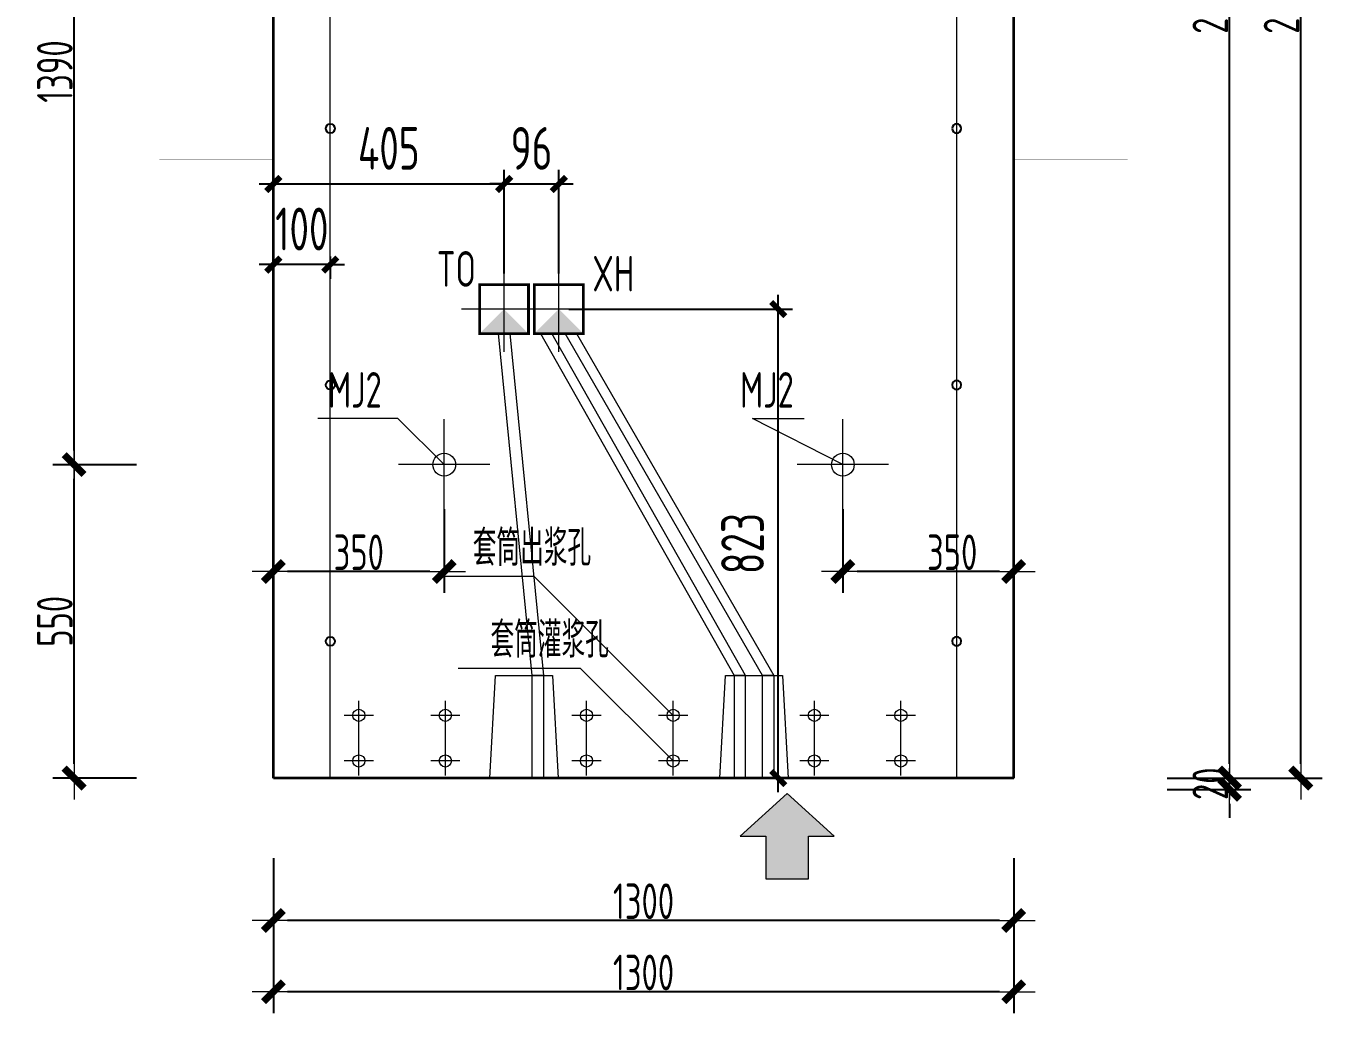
# Model space of a CAD drawing. Extents: x -85320 to 1679916, y -1321939 to 627.
# Drawn here: x 1234002 to 1243106, y -1100517 to -1093587 of the extents above; entities that cross this region are included whole.
import ezdxf
from ezdxf.enums import TextEntityAlignment as Align

# ---------------------------------------------------------------- set-up
doc = ezdxf.new("R2010")
doc.units = 0
doc.header["$LTSCALE"] = 1000
doc.linetypes.add('DOTE', pattern=[2.42, 2, -0.2, 0.02, -0.2])
for name, color, linetype in [('DIAN BOX', 7, 'Continuous'), ('S_WALL', 9, 'Continuous'), ('拉模', 7, 'Continuous')]:
    doc.layers.add(name, color=color, linetype=linetype)
for name, color, linetype, lineweight in [('WCOL', 7, 'Continuous', 0), ('参数表文字', 7, 'Continuous', 18), ('手孔', 6, 'Continuous', 0), ('直线', 7, 'Continuous', 18), ('预制墙埋件', 8, 'Continuous', 18), ('预制墙墙身水平筋', 130, 'Continuous', 18), ('预制墙墙身纵向受力筋', 1, 'Continuous', 18), ('预制墙详图标注', 3, 'Continuous', 18), ('预制墙详图轮廓', 3, 'Continuous', 35)]:
    doc.layers.add(name, color=color, linetype=linetype, lineweight=lineweight)
doc.styles.add('TSSD_Dimension', font='tssdeng.shx', dxfattribs={"width": 0.7, "bigfont": 'hztxt.shx'})
doc.styles.add('TSSD_Rein', font='Tssdeng.shx', dxfattribs={"width": 0.7, "bigfont": 'hztxt.shx'})
doc.styles.add('样式 1', font='yjkeng.shx', dxfattribs={"width": 0.7, "bigfont": 'yjkchn.shx'})
doc.dimstyles.new('标注', dxfattribs={"dimtxt": 300, "dimasz": 100, "dimexe": 100, "dimexo": 250, "dimgap": 100, "dimtad": 1, "dimdec": 0, "dimlfac": 0.25, "dimzin": 0, "dimdsep": 46, "dimtxsty": 'TSSD_Dimension', "dimblk": 'ARCHTICK', "dimcen": 0, "dimdle": 100, "dimclrt": 7, "dimadec": 0, "dimazin": 0, "dimtfac": 1, "dimtdec": 0, "dimtix": 1, "dimtmove": 2, "dimatfit": 3, "dimfxl": 1, "dimtolj": 1, "dimtzin": 0, "dimarcsym": 0})
doc.dimstyles.new('盈建科结构', dxfattribs={"dimscale": 100, "dimtxt": 2.5, "dimasz": 1, "dimexe": 1.5, "dimexo": 0.625, "dimgap": 0.1, "dimtad": 1, "dimdec": 0, "dimrnd": 1, "dimzin": 0, "dimdsep": 46, "dimtxsty": '样式 1', "dimblk": '_yjkbk', "dimblk1": 'ARCHTICK', "dimblk2": 'ARCHTICK', "dimcen": 0.09, "dimadec": 0, "dimazin": 0, "dimtfac": 1, "dimtdec": 4, "dimtix": 1, "dimtmove": 2, "dimatfit": 3, "dimfxl": 1, "dimtolj": 1, "dimtzin": 0, "dimarcsym": 0})

# ---------------------------------------------------------------- blocks, each defined once
blk = doc.blocks.new('_yjkbk')
blk.add_line((-1, 0), (1.5, 0))
blk.add_lwpolyline([(-0.7, -0.7, 0.5, 0.5, 0), (0.7, 0.7, 0.5, 0.5, 0)], format="xyseb")
blk = doc.blocks.new('*D3631')
at = {"layer": 'Defpoints', "color": 0, "transparency": 16777216}
for p in [(1235740.1, -1099367.1), (1240940.1, -1099367.1), (1235740.1, -1099867.1)]:
    blk.add_point(p, dxfattribs=at)
at = {"layer": '预制墙详图标注', "color": 0, "lineweight": -2, "transparency": 16777216}
for p, q in [((1235740.1, -1099429.6), (1235740.1, -1100017.1)), ((1240940.1, -1099429.6), (1240940.1, -1100017.1)), ((1240840.1, -1099867.1), (1235840.1, -1099867.1))]:
    blk.add_line(p, q, dxfattribs=at)
at = {"layer": '预制墙详图标注', "color": 0, "lineweight": -2, "transparency": 16777216, "xscale": 100, "yscale": 100, "zscale": 100, "rotation": 180}
blk.add_blockref('_yjkbk', (1235740.1, -1099867.1), dxfattribs=at)
at = {"layer": '预制墙详图标注', "color": 0, "lineweight": -2, "transparency": 16777216, "xscale": 100, "yscale": 100, "zscale": 100}
blk.add_blockref('_yjkbk', (1240940.1, -1099867.1), dxfattribs=at)
at = {"layer": '预制墙详图标注', "color": 0, "transparency": 16777216, "insert": (1238340.1, -1099857.1), "char_height": 250, "attachment_point": 8, "style": '样式 1'}
blk.add_mtext('\\A1;1300', dxfattribs=at)
blk = doc.blocks.new('_ArchTick')
at = {"color": 0, "linetype": 'ByBlock', "const_width": 0.4}
blk.add_lwpolyline([(-0.5, -0.5), (0.5, 0.5)], dxfattribs=at)
blk = doc.blocks.new('*D3632')
at = {"layer": 'Defpoints', "color": 0, "transparency": 16777216}
for p in [(1235740.1, -1099867.1), (1240940.1, -1099867.1), (1235740.1, -1100367.1)]:
    blk.add_point(p, dxfattribs=at)
at = {"layer": '预制墙详图标注', "color": 0, "lineweight": -2, "transparency": 16777216}
for p, q in [((1235740.1, -1099929.6), (1235740.1, -1100517.1)), ((1240940.1, -1099929.6), (1240940.1, -1100517.1)), ((1240840.1, -1100367.1), (1235840.1, -1100367.1))]:
    blk.add_line(p, q, dxfattribs=at)
at = {"layer": '预制墙详图标注', "color": 0, "lineweight": -2, "transparency": 16777216, "xscale": 100, "yscale": 100, "zscale": 100, "rotation": 180}
blk.add_blockref('_yjkbk', (1235740.1, -1100367.1), dxfattribs=at)
at = {"layer": '预制墙详图标注', "color": 0, "lineweight": -2, "transparency": 16777216, "xscale": 100, "yscale": 100, "zscale": 100}
blk.add_blockref('_yjkbk', (1240940.1, -1100367.1), dxfattribs=at)
at = {"layer": '预制墙详图标注', "color": 0, "transparency": 16777216, "insert": (1238340.1, -1100357.1), "char_height": 250, "attachment_point": 8, "style": '样式 1'}
blk.add_mtext('\\A1;1300', dxfattribs=at)
blk = doc.blocks.new('*D3633')
at = {"layer": 'Defpoints', "color": 0, "transparency": 16777216}
for p in [(1241956.4, -1098867.1), (1242456.4, -1098867.1), (1241956.4, -1098947.1)]:
    blk.add_point(p, dxfattribs=at)
at = {"layer": '预制墙详图标注', "color": 0, "lineweight": -2, "transparency": 16777216}
for p, q in [((1242456.4, -1098767.1), (1242456.4, -1098667.1)), ((1242018.9, -1098867.1), (1242606.4, -1098867.1)), ((1242456.4, -1098947.1), (1242456.4, -1098867.1)), ((1242018.9, -1098947.1), (1242606.4, -1098947.1)), ((1242456.4, -1099047.1), (1242456.4, -1099147.1))]:
    blk.add_line(p, q, dxfattribs=at)
at = {"layer": '预制墙详图标注', "color": 0, "lineweight": -2, "transparency": 16777216, "xscale": 100, "yscale": 100, "zscale": 100}
for p, rotation in [((1242456.4, -1098867.1), 270), ((1242456.4, -1098947.1), 90)]:
    blk.add_blockref('_yjkbk', p, dxfattribs=dict(at, rotation=rotation))
at = {"layer": '预制墙详图标注', "color": 0, "transparency": 16777216, "insert": (1242446.4, -1098907.1), "char_height": 250, "attachment_point": 8, "rotation": 90, "style": '样式 1'}
blk.add_mtext('\\A1;20', dxfattribs=at)
blk = doc.blocks.new('*D3634')
at = {"layer": 'Defpoints', "color": 0, "transparency": 16777216}
for p in [(1234340.1, -1096667.1), (1234840.1, -1096667.1), (1234840.1, -1098867.1)]:
    blk.add_point(p, dxfattribs=at)
at = {"layer": '预制墙详图标注', "color": 0, "lineweight": -2, "transparency": 16777216}
for p, q in [((1234777.6, -1096667.1), (1234190.1, -1096667.1)), ((1234340.1, -1098767.1), (1234340.1, -1096767.1)), ((1234777.6, -1098867.1), (1234190.1, -1098867.1))]:
    blk.add_line(p, q, dxfattribs=at)
at = {"layer": '预制墙详图标注', "color": 0, "lineweight": -2, "transparency": 16777216, "xscale": 100, "yscale": 100, "zscale": 100}
for p, rotation in [((1234340.1, -1096667.1), 90), ((1234340.1, -1098867.1), 270)]:
    blk.add_blockref('_yjkbk', p, dxfattribs=dict(at, rotation=rotation))
at = {"layer": '预制墙详图标注', "color": 0, "transparency": 16777216, "insert": (1234330.1, -1097767.1), "char_height": 250, "attachment_point": 8, "rotation": 90, "style": '样式 1'}
blk.add_mtext('\\A1;550', dxfattribs=at)
blk = doc.blocks.new('*D3592')
at = {"layer": 'Defpoints', "color": 0, "transparency": 16777216}
for p in [(1237566.3, -1095575.1), (1239286.2, -1095575.1), (1237566.3, -1098867.1)]:
    blk.add_point(p, dxfattribs=at)
at = {"layer": 'WCOL', "color": 0, "lineweight": -2, "transparency": 16777216}
for p, q in [((1239286.2, -1098967.1), (1239286.2, -1095475.1)), ((1237816.3, -1095575.1), (1239386.2, -1095575.1)), ((1237816.3, -1098867.1), (1239386.2, -1098867.1))]:
    blk.add_line(p, q, dxfattribs=at)
at = {"layer": 'WCOL', "color": 0, "lineweight": -2, "transparency": 16777216, "xscale": 100, "yscale": 100, "zscale": 100}
for p, rotation in [((1239286.2, -1095575.1), 90), ((1239286.2, -1098867.1), 270)]:
    blk.add_blockref('_ArchTick', p, dxfattribs=dict(at, rotation=rotation))
at = {"layer": 'WCOL', "color": 7, "transparency": 16777216, "insert": (1239036.2, -1097221.1), "char_height": 300, "attachment_point": 5, "rotation": 90, "style": 'TSSD_Dimension'}
blk.add_mtext('\\A1;823', dxfattribs=at)
blk = doc.blocks.new('手孔')
at = {"layer": '手孔', "color": 6}
blk.add_lwpolyline([(1383436.2, -746220.9), (1383916.2, -746220.9), (1383876.2, -745500.9), (1383476.2, -745500.9)], close=True, dxfattribs=at)
at = {"layer": '手孔', "color": 4}
for points in [[(1383538.2, -746220.9), (1383618.2, -746220.9), (1383618.2, -745500.9), (1383538.2, -745500.9)], [(1383816.7, -746220.9), (1383736.7, -746220.9), (1383736.7, -745500.9), (1383816.7, -745500.9)]]:
    blk.add_lwpolyline(points, close=True, dxfattribs=at)
blk = doc.blocks.new('*D3593')
at = {"layer": 'Defpoints', "color": 0, "transparency": 16777216}
for p in [(1237360.8, -1094696.4), (1235740.1, -1095398), (1237360.8, -1095575.1)]:
    blk.add_point(p, dxfattribs=at)
at = {"layer": '手孔', "color": 0, "lineweight": -2, "transparency": 16777216}
for p, q in [((1235740.1, -1095148), (1235740.1, -1094596.4)), ((1237360.8, -1095325.1), (1237360.8, -1094596.4)), ((1235640.1, -1094696.4), (1237460.8, -1094696.4))]:
    blk.add_line(p, q, dxfattribs=at)
at = {"layer": '手孔', "color": 0, "lineweight": -2, "transparency": 16777216, "xscale": 100, "yscale": 100, "zscale": 100, "rotation": 180}
blk.add_blockref('_ArchTick', (1235740.1, -1094696.4), dxfattribs=at)
at = {"layer": '手孔', "color": 0, "lineweight": -2, "transparency": 16777216, "xscale": 100, "yscale": 100, "zscale": 100}
blk.add_blockref('_ArchTick', (1237360.8, -1094696.4), dxfattribs=at)
at = {"layer": '手孔', "color": 7, "transparency": 16777216, "insert": (1236550.5, -1094446.4), "char_height": 300, "attachment_point": 5, "style": 'TSSD_Dimension'}
blk.add_mtext('\\A1;405', dxfattribs=at)
blk = doc.blocks.new('线盒')
at = {"layer": 'DIAN BOX'}
h = blk.add_hatch(color=256, dxfattribs=at)
h.dxf.hatch_style = 1
h.paths.add_polyline_path([(1465682.5, -670175.4), (1465854.5, -670347.4), (1465510.5, -670347.4)])
at = {"color": 6, "const_width": 20}
blk.add_lwpolyline([(1465510.5, -670003.4), (1465854.5, -670003.4), (1465854.5, -670347.4), (1465510.5, -670347.4), (1465510.5, -670003.4)], dxfattribs=at)
at = {"layer": 'WCOL', "color": 4, "linetype": 'DOTE'}
for p, q in [((1465682.5, -670474.8), (1465682.5, -669876.1)), ((1465383.1, -670175.4), (1465981.8, -670175.4))]:
    blk.add_line(p, q, dxfattribs=at)
at = {"layer": 'WCOL', "color": 5}
blk.add_lwpolyline([(1465510.5, -670347.4), (1465854.5, -670347.4), (1465854.5, -670003.4), (1465510.5, -670003.4)], close=True, dxfattribs=at)
blk = doc.blocks.new('*D3594')
at = {"layer": 'Defpoints', "color": 0, "transparency": 16777216}
for p in [(1237745.2, -1094696.4), (1237360.8, -1095575.1), (1237745.2, -1095575.1)]:
    blk.add_point(p, dxfattribs=at)
at = {"layer": '手孔', "color": 0, "lineweight": -2, "transparency": 16777216}
for p, q in [((1237360.8, -1095325.1), (1237360.8, -1094596.4)), ((1237745.2, -1095325.1), (1237745.2, -1094596.4)), ((1237360.8, -1094696.4), (1237260.8, -1094696.4)), ((1237360.8, -1094696.4), (1237745.2, -1094696.4)), ((1237745.2, -1094696.4), (1237845.2, -1094696.4))]:
    blk.add_line(p, q, dxfattribs=at)
at = {"layer": '手孔', "color": 0, "lineweight": -2, "transparency": 16777216, "xscale": 100, "yscale": 100, "zscale": 100}
blk.add_blockref('_ArchTick', (1237360.8, -1094696.4), dxfattribs=at)
at = {"layer": '手孔', "color": 0, "lineweight": -2, "transparency": 16777216, "xscale": 100, "yscale": 100, "zscale": 100, "rotation": 180}
blk.add_blockref('_ArchTick', (1237745.2, -1094696.4), dxfattribs=at)
at = {"layer": '手孔', "color": 7, "transparency": 16777216, "insert": (1237553, -1094446.4), "char_height": 300, "attachment_point": 5, "style": 'TSSD_Dimension'}
blk.add_mtext('\\A1;96', dxfattribs=at)
blk = doc.blocks.new('*D3600')
at = {"layer": 'Defpoints', "color": 0, "transparency": 16777216}
for p in [(1239740.1, -1096917.1), (1240940.1, -1096917.1), (1239740.1, -1097417.1)]:
    blk.add_point(p, dxfattribs=at)
at = {"layer": '预制墙详图标注', "color": 0, "lineweight": -2, "transparency": 16777216}
for p, q in [((1239740.1, -1096979.6), (1239740.1, -1097567.1)), ((1240940.1, -1096979.6), (1240940.1, -1097567.1)), ((1240840.1, -1097417.1), (1239840.1, -1097417.1))]:
    blk.add_line(p, q, dxfattribs=at)
at = {"layer": '预制墙详图标注', "color": 0, "lineweight": -2, "transparency": 16777216, "xscale": 100, "yscale": 100, "zscale": 100, "rotation": 180}
blk.add_blockref('_yjkbk', (1239740.1, -1097417.1), dxfattribs=at)
at = {"layer": '预制墙详图标注', "color": 0, "lineweight": -2, "transparency": 16777216, "xscale": 100, "yscale": 100, "zscale": 100}
blk.add_blockref('_yjkbk', (1240940.1, -1097417.1), dxfattribs=at)
at = {"layer": '预制墙详图标注', "color": 0, "transparency": 16777216, "insert": (1240508.2, -1097407.1), "char_height": 250, "attachment_point": 8, "style": '样式 1'}
blk.add_mtext('\\A1;350', dxfattribs=at)
blk = doc.blocks.new('*D3602')
at = {"layer": 'Defpoints', "color": 0, "transparency": 16777216}
for p in [(1235740.1, -1096917.1), (1236940.1, -1096917.1), (1235740.1, -1097417.1)]:
    blk.add_point(p, dxfattribs=at)
at = {"layer": '预制墙详图标注', "color": 0, "lineweight": -2, "transparency": 16777216}
for p, q in [((1235740.1, -1096979.6), (1235740.1, -1097567.1)), ((1236940.1, -1096979.6), (1236940.1, -1097567.1)), ((1236840.1, -1097417.1), (1235840.1, -1097417.1))]:
    blk.add_line(p, q, dxfattribs=at)
at = {"layer": '预制墙详图标注', "color": 0, "lineweight": -2, "transparency": 16777216, "xscale": 100, "yscale": 100, "zscale": 100, "rotation": 180}
blk.add_blockref('_yjkbk', (1235740.1, -1097417.1), dxfattribs=at)
at = {"layer": '预制墙详图标注', "color": 0, "lineweight": -2, "transparency": 16777216, "xscale": 100, "yscale": 100, "zscale": 100}
blk.add_blockref('_yjkbk', (1236940.1, -1097417.1), dxfattribs=at)
at = {"layer": '预制墙详图标注', "color": 0, "transparency": 16777216, "insert": (1236340.1, -1097407.1), "char_height": 250, "attachment_point": 8, "style": '样式 1'}
blk.add_mtext('\\A1;350', dxfattribs=at)
blk = doc.blocks.new('*D3611')
at = {"layer": 'Defpoints', "color": 0, "transparency": 16777216}
for p in [(1241956.4, -1087947.1), (1242456.4, -1087947.1), (1241956.4, -1098867.1)]:
    blk.add_point(p, dxfattribs=at)
at = {"layer": '预制墙详图标注', "color": 0, "lineweight": -2, "transparency": 16777216}
for p, q in [((1242018.9, -1087947.1), (1242606.4, -1087947.1)), ((1242456.4, -1098767.1), (1242456.4, -1088047.1)), ((1242018.9, -1098867.1), (1242606.4, -1098867.1))]:
    blk.add_line(p, q, dxfattribs=at)
at = {"layer": '预制墙详图标注', "color": 0, "lineweight": -2, "transparency": 16777216, "xscale": 100, "yscale": 100, "zscale": 100}
for p, rotation in [((1242456.4, -1087947.1), 90), ((1242456.4, -1098867.1), 270)]:
    blk.add_blockref('_yjkbk', p, dxfattribs=dict(at, rotation=rotation))
at = {"layer": '预制墙详图标注', "color": 0, "transparency": 16777216, "insert": (1242446.4, -1093407.1), "char_height": 250, "attachment_point": 8, "rotation": 90, "style": '样式 1'}
blk.add_mtext('\\A1;2740', dxfattribs=at)
blk = doc.blocks.new('*D3612')
at = {"layer": 'Defpoints', "color": 0, "transparency": 16777216}
for p in [(1242456.4, -1087947.1), (1242956.4, -1087947.1), (1242456.4, -1098867.1)]:
    blk.add_point(p, dxfattribs=at)
at = {"layer": '预制墙详图标注', "color": 0, "lineweight": -2, "transparency": 16777216}
for p, q in [((1242518.9, -1087947.1), (1243106.4, -1087947.1)), ((1242956.4, -1098767.1), (1242956.4, -1088047.1)), ((1242518.9, -1098867.1), (1243106.4, -1098867.1))]:
    blk.add_line(p, q, dxfattribs=at)
at = {"layer": '预制墙详图标注', "color": 0, "lineweight": -2, "transparency": 16777216, "xscale": 100, "yscale": 100, "zscale": 100}
for p, rotation in [((1242956.4, -1087947.1), 90), ((1242956.4, -1098867.1), 270)]:
    blk.add_blockref('_yjkbk', p, dxfattribs=dict(at, rotation=rotation))
at = {"layer": '预制墙详图标注', "color": 0, "transparency": 16777216, "insert": (1242946.4, -1093407.1), "char_height": 250, "attachment_point": 8, "rotation": 90, "style": '样式 1'}
blk.add_mtext('\\A1;2740', dxfattribs=at)
blk = doc.blocks.new('*D3622')
at = {"layer": 'Defpoints', "color": 0, "transparency": 16777216}
for p in [(1234340.1, -1091147.1), (1234840.1, -1091147.1), (1234840.1, -1096667.1)]:
    blk.add_point(p, dxfattribs=at)
at = {"layer": '预制墙详图标注', "color": 0, "lineweight": -2, "transparency": 16777216}
for p, q in [((1234777.6, -1091147.1), (1234190.1, -1091147.1)), ((1234340.1, -1096567.1), (1234340.1, -1091247.1)), ((1234777.6, -1096667.1), (1234190.1, -1096667.1))]:
    blk.add_line(p, q, dxfattribs=at)
at = {"layer": '预制墙详图标注', "color": 0, "lineweight": -2, "transparency": 16777216, "xscale": 100, "yscale": 100, "zscale": 100}
for p, rotation in [((1234340.1, -1091147.1), 90), ((1234340.1, -1096667.1), 270)]:
    blk.add_blockref('_yjkbk', p, dxfattribs=dict(at, rotation=rotation))
at = {"layer": '预制墙详图标注', "color": 0, "transparency": 16777216, "insert": (1234330.1, -1093907.1), "char_height": 250, "attachment_point": 8, "rotation": 90, "style": '样式 1'}
blk.add_mtext('\\A1;1390', dxfattribs=at)
blk = doc.blocks.new('*D3015')
at = {"layer": 'Defpoints', "color": 0, "transparency": 16777216}
for p in [(1020088.1, -842246.6), (1021395.2, -842246.6), (1021395.2, -843206.6)]:
    blk.add_point(p, dxfattribs=at)
at = {"layer": '拉模', "color": 0, "lineweight": -2, "transparency": 16777216}
for p, q in [((1020088.1, -843306.6), (1020088.1, -842146.6)), ((1021145.2, -842246.6), (1019988.1, -842246.6)), ((1021145.2, -843206.6), (1019988.1, -843206.6))]:
    blk.add_line(p, q, dxfattribs=at)
at = {"layer": '拉模', "color": 0, "lineweight": -2, "transparency": 16777216, "xscale": 100, "yscale": 100, "zscale": 100}
for p, rotation in [((1020088.1, -842246.6), 90), ((1020088.1, -843206.6), 270)]:
    blk.add_blockref('_ArchTick', p, dxfattribs=dict(at, rotation=rotation))
at = {"layer": '拉模', "color": 7, "transparency": 16777216, "insert": (1019838.1, -842726.6), "char_height": 300, "attachment_point": 5, "rotation": 90, "style": 'TSSD_Dimension'}
blk.add_mtext('\\A1;240', dxfattribs=at)
blk = doc.blocks.new('*D3016')
at = {"layer": 'Defpoints', "color": 0, "transparency": 16777216}
for p in [(1021567.4, -839193.9), (1021167.4, -839294.6), (1021567.4, -839294.6)]:
    blk.add_point(p, dxfattribs=at)
at = {"layer": '拉模', "color": 0, "lineweight": -2, "transparency": 16777216}
for p, q in [((1021167.4, -839044.6), (1021167.4, -839093.9)), ((1021567.4, -839044.6), (1021567.4, -839093.9)), ((1021167.4, -839193.9), (1021067.4, -839193.9)), ((1021167.4, -839193.9), (1021567.4, -839193.9)), ((1021567.4, -839193.9), (1021667.4, -839193.9))]:
    blk.add_line(p, q, dxfattribs=at)
at = {"layer": '拉模', "color": 0, "lineweight": -2, "transparency": 16777216, "xscale": 100, "yscale": 100, "zscale": 100}
blk.add_blockref('_ArchTick', (1021167.4, -839193.9), dxfattribs=at)
at = {"layer": '拉模', "color": 0, "lineweight": -2, "transparency": 16777216, "xscale": 100, "yscale": 100, "zscale": 100, "rotation": 180}
blk.add_blockref('_ArchTick', (1021567.4, -839193.9), dxfattribs=at)
at = {"layer": '拉模', "color": 7, "transparency": 16777216, "insert": (1021367.4, -838943.9), "char_height": 300, "attachment_point": 5, "style": 'TSSD_Dimension'}
blk.add_mtext('\\A1;100', dxfattribs=at)
blk = doc.blocks.new('*D3017')
at = {"layer": 'Defpoints', "color": 0, "transparency": 16777216}
for p in [(1021567.4, -840446.6), (1020088.1, -842246.6), (1021567.4, -842246.6)]:
    blk.add_point(p, dxfattribs=at)
at = {"layer": '拉模', "color": 0, "lineweight": -2, "transparency": 16777216}
for p, q in [((1020088.1, -840346.6), (1020088.1, -842346.6)), ((1021317.4, -840446.6), (1019988.1, -840446.6)), ((1021317.4, -842246.6), (1019988.1, -842246.6))]:
    blk.add_line(p, q, dxfattribs=at)
at = {"layer": '拉模', "color": 0, "lineweight": -2, "transparency": 16777216, "xscale": 100, "yscale": 100, "zscale": 100}
for p, rotation in [((1020088.1, -840446.6), 90), ((1020088.1, -842246.6), 270)]:
    blk.add_blockref('_ArchTick', p, dxfattribs=dict(at, rotation=rotation))
at = {"layer": '拉模', "color": 7, "transparency": 16777216, "insert": (1019838.1, -841346.6), "char_height": 300, "attachment_point": 5, "rotation": 90, "style": 'TSSD_Dimension'}
blk.add_mtext('\\A1;450', dxfattribs=at)
blk = doc.blocks.new('*D3018')
at = {"layer": 'Defpoints', "color": 0, "transparency": 16777216}
for p in [(1021567.4, -838646.6), (1020088.1, -840446.6), (1021567.4, -840446.6)]:
    blk.add_point(p, dxfattribs=at)
at = {"layer": '拉模', "color": 0, "lineweight": -2, "transparency": 16777216}
for p, q in [((1020088.1, -838546.6), (1020088.1, -840546.6)), ((1021317.4, -838646.6), (1019988.1, -838646.6)), ((1021317.4, -840446.6), (1019988.1, -840446.6))]:
    blk.add_line(p, q, dxfattribs=at)
at = {"layer": '拉模', "color": 0, "lineweight": -2, "transparency": 16777216, "xscale": 100, "yscale": 100, "zscale": 100}
for p, rotation in [((1020088.1, -838646.6), 90), ((1020088.1, -840446.6), 270)]:
    blk.add_blockref('_ArchTick', p, dxfattribs=dict(at, rotation=rotation))
at = {"layer": '拉模', "color": 7, "transparency": 16777216, "insert": (1019838.1, -839546.6), "char_height": 300, "attachment_point": 5, "rotation": 90, "style": 'TSSD_Dimension'}
blk.add_mtext('\\A1;450', dxfattribs=at)
blk = doc.blocks.new('*D3019')
at = {"layer": 'Defpoints', "color": 0, "transparency": 16777216}
for p in [(1021567.4, -836846.6), (1020088.1, -838646.6), (1021567.4, -838646.6)]:
    blk.add_point(p, dxfattribs=at)
at = {"layer": '拉模', "color": 0, "lineweight": -2, "transparency": 16777216}
for p, q in [((1020088.1, -836746.6), (1020088.1, -838746.6)), ((1021317.4, -836846.6), (1019988.1, -836846.6)), ((1021317.4, -838646.6), (1019988.1, -838646.6))]:
    blk.add_line(p, q, dxfattribs=at)
at = {"layer": '拉模', "color": 0, "lineweight": -2, "transparency": 16777216, "xscale": 100, "yscale": 100, "zscale": 100}
for p, rotation in [((1020088.1, -836846.6), 90), ((1020088.1, -838646.6), 270)]:
    blk.add_blockref('_ArchTick', p, dxfattribs=dict(at, rotation=rotation))
at = {"layer": '拉模', "color": 7, "transparency": 16777216, "insert": (1019838.1, -837746.6), "char_height": 300, "attachment_point": 5, "rotation": 90, "style": 'TSSD_Dimension'}
blk.add_mtext('\\A1;450', dxfattribs=at)
blk = doc.blocks.new('*D3020')
at = {"layer": 'Defpoints', "color": 0, "transparency": 16777216}
for p in [(1021567.4, -835046.6), (1020088.1, -836846.6), (1021567.4, -836846.6)]:
    blk.add_point(p, dxfattribs=at)
at = {"layer": '拉模', "color": 0, "lineweight": -2, "transparency": 16777216}
for p, q in [((1020088.1, -834946.6), (1020088.1, -836946.6)), ((1021317.4, -835046.6), (1019988.1, -835046.6)), ((1021317.4, -836846.6), (1019988.1, -836846.6))]:
    blk.add_line(p, q, dxfattribs=at)
at = {"layer": '拉模', "color": 0, "lineweight": -2, "transparency": 16777216, "xscale": 100, "yscale": 100, "zscale": 100}
for p, rotation in [((1020088.1, -835046.6), 90), ((1020088.1, -836846.6), 270)]:
    blk.add_blockref('_ArchTick', p, dxfattribs=dict(at, rotation=rotation))
at = {"layer": '拉模', "color": 7, "transparency": 16777216, "insert": (1019838.1, -835946.6), "char_height": 300, "attachment_point": 5, "rotation": 90, "style": 'TSSD_Dimension'}
blk.add_mtext('\\A1;450', dxfattribs=at)
blk = doc.blocks.new('*D3021')
at = {"layer": 'Defpoints', "color": 0, "transparency": 16777216}
for p in [(1021567.4, -833246.6), (1020088.1, -835046.6), (1021567.4, -835046.6)]:
    blk.add_point(p, dxfattribs=at)
at = {"layer": '拉模', "color": 0, "lineweight": -2, "transparency": 16777216}
for p, q in [((1020088.1, -833146.6), (1020088.1, -835146.6)), ((1021317.4, -833246.6), (1019988.1, -833246.6)), ((1021317.4, -835046.6), (1019988.1, -835046.6))]:
    blk.add_line(p, q, dxfattribs=at)
at = {"layer": '拉模', "color": 0, "lineweight": -2, "transparency": 16777216, "xscale": 100, "yscale": 100, "zscale": 100}
for p, rotation in [((1020088.1, -833246.6), 90), ((1020088.1, -835046.6), 270)]:
    blk.add_blockref('_ArchTick', p, dxfattribs=dict(at, rotation=rotation))
at = {"layer": '拉模', "color": 7, "transparency": 16777216, "insert": (1019838.1, -834146.6), "char_height": 300, "attachment_point": 5, "rotation": 90, "style": 'TSSD_Dimension'}
blk.add_mtext('\\A1;450', dxfattribs=at)
blk = doc.blocks.new('*D3022')
at = {"layer": 'Defpoints', "color": 0, "transparency": 16777216}
for p in [(1020088.1, -832286.6), (1021567.4, -832286.6), (1021567.4, -833246.6)]:
    blk.add_point(p, dxfattribs=at)
at = {"layer": '拉模', "color": 0, "lineweight": -2, "transparency": 16777216}
for p, q in [((1020088.1, -833346.6), (1020088.1, -832186.6)), ((1021317.4, -832286.6), (1019988.1, -832286.6)), ((1021317.4, -833246.6), (1019988.1, -833246.6))]:
    blk.add_line(p, q, dxfattribs=at)
at = {"layer": '拉模', "color": 0, "lineweight": -2, "transparency": 16777216, "xscale": 100, "yscale": 100, "zscale": 100}
for p, rotation in [((1020088.1, -832286.6), 90), ((1020088.1, -833246.6), 270)]:
    blk.add_blockref('_ArchTick', p, dxfattribs=dict(at, rotation=rotation))
at = {"layer": '拉模', "color": 7, "transparency": 16777216, "insert": (1019838.1, -832766.6), "char_height": 300, "attachment_point": 5, "rotation": 90, "style": 'TSSD_Dimension'}
blk.add_mtext('\\A1;240', dxfattribs=at)
blk = doc.blocks.new('*D3666')
at = {"layer": 'Defpoints', "color": 0, "transparency": 16777216}
for p in [(1235740.1, -1094955.1), (1236140.1, -1094955.1), (1235740.1, -1095262.8)]:
    blk.add_point(p, dxfattribs=at)
at = {"layer": '拉模', "color": 0, "lineweight": -2, "transparency": 16777216}
for p, q in [((1235740.1, -1095205.1), (1235740.1, -1095362.8)), ((1236140.1, -1095205.1), (1236140.1, -1095362.8)), ((1235740.1, -1095262.8), (1235640.1, -1095262.8)), ((1236140.1, -1095262.8), (1235740.1, -1095262.8)), ((1236140.1, -1095262.8), (1236240.1, -1095262.8))]:
    blk.add_line(p, q, dxfattribs=at)
at = {"layer": '拉模', "color": 0, "lineweight": -2, "transparency": 16777216, "xscale": 100, "yscale": 100, "zscale": 100}
blk.add_blockref('_ArchTick', (1235740.1, -1095262.8), dxfattribs=at)
at = {"layer": '拉模', "color": 0, "lineweight": -2, "transparency": 16777216, "xscale": 100, "yscale": 100, "zscale": 100, "rotation": 180}
blk.add_blockref('_ArchTick', (1236140.1, -1095262.8), dxfattribs=at)
at = {"layer": '拉模', "color": 7, "lineweight": 0, "transparency": 16777216, "insert": (1235940.1, -1095012.8), "char_height": 300, "attachment_point": 5, "style": 'TSSD_Dimension'}
blk.add_mtext('\\A1;100', dxfattribs=at)
blk = doc.blocks.new('拉模孔')
at = {"layer": 'S_WALL'}
for centre in [(1021567.4, -833246.6), (1021567.4, -835046.6), (1021567.4, -836846.6), (1021567.4, -838646.6), (1021567.4, -840446.6), (1021567.4, -842246.6)]:
    blk.add_circle(centre, 32, dxfattribs=at)
at = {"layer": '拉模', "color": 3, "lineweight": 0}
blk.add_line((1021567.4, -843206.6), (1021567.4, -832432.7), dxfattribs=at)
at = {"layer": '拉模', "color": 3}
for base, p1, p2, picture, middle in [((1020088.1, -832286.6), (1021567.4, -833246.6), (1021567.4, -832286.6), '*D3022', (1019838.1, -832766.6)), ((1020088.1, -835046.6), (1021567.4, -833246.6), (1021567.4, -835046.6), '*D3021', (1019838.1, -834146.6)), ((1020088.1, -836846.6), (1021567.4, -835046.6), (1021567.4, -836846.6), '*D3020', (1019838.1, -835946.6)), ((1020088.1, -838646.6), (1021567.4, -836846.6), (1021567.4, -838646.6), '*D3019', (1019838.1, -837746.6)), ((1020088.1, -840446.6), (1021567.4, -838646.6), (1021567.4, -840446.6), '*D3018', (1019838.1, -839546.6)), ((1020088.1, -842246.6), (1021567.4, -840446.6), (1021567.4, -842246.6), '*D3017', (1019838.1, -841346.6)), ((1020088.1, -842246.6), (1021395.2, -843206.6), (1021395.2, -842246.6), '*D3015', (1019838.1, -842726.6))]:
    dim = blk.add_linear_dim(base=base, p1=p1, p2=p2, angle=90, dimstyle='标注', dxfattribs=at)
    dim.commit()
    dim.dimension.update_dxf_attribs({"geometry": picture, "text_midpoint": middle})
dim = blk.add_linear_dim(base=(1021567.4, -839193.9), p1=(1021167.4, -839294.6), p2=(1021567.4, -839294.6), dimstyle='标注', dxfattribs=at)
dim.commit()
dim.dimension.update_dxf_attribs({"geometry": '*D3016', "text_midpoint": (1021367.4, -838943.9)})

msp = doc.modelspace()

# ---------------------------------------------------------------- hatches: boundary and pattern name
at = {"layer": 'WCOL'}
h = msp.add_hatch(color=4, dxfattribs=at)
h.dxf.hatch_style = 1
h.paths.add_polyline_path([(1239018.245, -1099274.766), (1239198.245, -1099274.766), (1239198.245, -1099574.766), (1239498.245, -1099574.766), (1239498.245, -1099274.766), (1239678.245, -1099274.766), (1239348.245, -1098974.766)])

# ---------------------------------------------------------------- linework, layer by layer
at = {"layer": 'S_WALL'}
for centre in [(1236140.149, -1094307.058), (1236140.149, -1096107.058), (1236140.149, -1097907.058)]:
    msp.add_circle(centre, 32, dxfattribs=at)
at = {"layer": 'WCOL', "color": 7}
for points in [[(1237637.922, -1098147.059), (1237557.922, -1098147.059), (1237320.786, -1095747.058), (1237400.786, -1095747.058)], [(1238976.529, -1098147.059), (1239056.529, -1098147.059), (1237696.691, -1095747.058), (1237616.691, -1095747.058)], [(1239255.011, -1098147.059), (1239175.011, -1098147.059), (1237788.834, -1095747.058), (1237868.834, -1095747.058)]]:
    msp.add_lwpolyline(points, close=True, dxfattribs=at)
at = {"layer": 'WCOL'}
msp.add_lwpolyline([(1239018.245, -1099274.766), (1239198.245, -1099274.766), (1239198.245, -1099574.766), (1239498.245, -1099574.766), (1239498.245, -1099274.766), (1239678.245, -1099274.766), (1239348.245, -1098974.766), (1239018.245, -1099274.766)], dxfattribs=at)
at = {"layer": '手孔', "color": 6}
msp.add_lwpolyline([(1237739.909, -1098867.059), (1237259.909, -1098867.059), (1237299.909, -1098147.059), (1237699.909, -1098147.059)], close=True, dxfattribs=at)
at = {"layer": '手孔', "color": 4}
msp.add_lwpolyline([(1237637.922, -1098867.059), (1237557.922, -1098867.059), (1237557.922, -1098147.059), (1237637.922, -1098147.059)], close=True, dxfattribs=at)
at = {"layer": '拉模', "color": 3, "lineweight": 0}
msp.add_line((1236140.149, -1098867.058), (1236140.149, -1088093.157), dxfattribs=at)
at = {"layer": '直线', "lineweight": 18}
for points in [[(1236940.149, -1096667.058), (1236615.149, -1096342.058), (1236051.687, -1096342.058)], [(1239740.149, -1096667.058), (1239104.48, -1096342.058), (1239467.942, -1096342.058)], [(1238548.149, -1098427.058), (1237573.149, -1097452.058), (1236913.306, -1097452.058)], [(1238548.149, -1098747.058), (1237898.149, -1098097.058), (1237038.306, -1098097.058)]]:
    msp.add_lwpolyline(points, dxfattribs=at)
at = {"layer": '预制墙埋件', "lineweight": 18}
for p, q in [((1236940.149, -1096987.058), (1236940.149, -1096347.058)), ((1239740.149, -1096987.058), (1239740.149, -1096347.058)), ((1237260.149, -1096667.058), (1236620.149, -1096667.058)), ((1240060.149, -1096667.058), (1239420.149, -1096667.058))]:
    msp.add_line(p, q, dxfattribs=at)
for centre in [(1236940.149, -1096667.058), (1239740.149, -1096667.058)]:
    msp.add_circle(centre, 80, dxfattribs=at)
at = {"layer": '预制墙墙身水平筋', "lineweight": 18, "const_width": 0.18}
for points in [[(1235740.149, -1093687.058), (1234940.149, -1093687.058), (1234940.149, -1093727.058), (1235076.684, -1093727.058), (1235076.684, -1093687.058), (1234940.149, -1093687.058), (1234940.149, -1093727.058), (1235740.149, -1093727.058)], [(1235740.149, -1093687.058), (1234940.149, -1093687.058), (1234940.149, -1093727.058), (1235076.684, -1093727.058), (1235076.684, -1093687.058), (1234940.149, -1093687.058), (1234940.149, -1093727.058), (1235740.149, -1093727.058)], [(1241603.613, -1093727.058), (1241740.149, -1093727.058), (1241740.149, -1093687.058), (1240940.149, -1093687.058), (1240940.149, -1093727.058), (1241740.149, -1093727.058), (1241740.149, -1093687.058), (1241603.613, -1093687.058)], [(1241603.613, -1093727.058), (1241740.149, -1093727.058), (1241740.149, -1093687.058), (1240940.149, -1093687.058), (1240940.149, -1093727.058), (1241740.149, -1093727.058), (1241740.149, -1093687.058), (1241603.613, -1093687.058)], [(1235740.149, -1094487.058), (1234940.149, -1094487.058), (1234940.149, -1094527.058), (1235076.684, -1094527.058), (1235076.684, -1094487.058), (1234940.149, -1094487.058), (1234940.149, -1094527.058), (1235740.149, -1094527.058)], [(1235740.149, -1094487.058), (1234940.149, -1094487.058), (1234940.149, -1094527.058), (1235076.684, -1094527.058), (1235076.684, -1094487.058), (1234940.149, -1094487.058), (1234940.149, -1094527.058), (1235740.149, -1094527.058)], [(1241603.613, -1094527.058), (1241740.149, -1094527.058), (1241740.149, -1094487.058), (1240940.149, -1094487.058), (1240940.149, -1094527.058), (1241740.149, -1094527.058), (1241740.149, -1094487.058), (1241603.613, -1094487.058)], [(1241603.613, -1094527.058), (1241740.149, -1094527.058), (1241740.149, -1094487.058), (1240940.149, -1094487.058), (1240940.149, -1094527.058), (1241740.149, -1094527.058), (1241740.149, -1094487.058), (1241603.613, -1094487.058)], [(1235740.149, -1095287.058), (1234940.149, -1095287.058), (1234940.149, -1095327.058), (1235076.684, -1095327.058), (1235076.684, -1095287.058), (1234940.149, -1095287.058), (1234940.149, -1095327.058), (1235740.149, -1095327.058)], [(1235740.149, -1095287.058), (1234940.149, -1095287.058), (1234940.149, -1095327.058), (1235076.684, -1095327.058), (1235076.684, -1095287.058), (1234940.149, -1095287.058), (1234940.149, -1095327.058), (1235740.149, -1095327.058)], [(1241603.613, -1095327.058), (1241740.149, -1095327.058), (1241740.149, -1095287.058), (1240940.149, -1095287.058), (1240940.149, -1095327.058), (1241740.149, -1095327.058), (1241740.149, -1095287.058), (1241603.613, -1095287.058)], [(1241603.613, -1095327.058), (1241740.149, -1095327.058), (1241740.149, -1095287.058), (1240940.149, -1095287.058), (1240940.149, -1095327.058), (1241740.149, -1095327.058), (1241740.149, -1095287.058), (1241603.613, -1095287.058)], [(1235740.149, -1096087.058), (1234940.149, -1096087.058), (1234940.149, -1096127.058), (1235076.684, -1096127.058), (1235076.684, -1096087.058), (1234940.149, -1096087.058), (1234940.149, -1096127.058), (1235740.149, -1096127.058)], [(1235740.149, -1096087.058), (1234940.149, -1096087.058), (1234940.149, -1096127.058), (1235076.684, -1096127.058), (1235076.684, -1096087.058), (1234940.149, -1096087.058), (1234940.149, -1096127.058), (1235740.149, -1096127.058)], [(1241603.613, -1096127.058), (1241740.149, -1096127.058), (1241740.149, -1096087.058), (1240940.149, -1096087.058), (1240940.149, -1096127.058), (1241740.149, -1096127.058), (1241740.149, -1096087.058), (1241603.613, -1096087.058)], [(1241603.613, -1096127.058), (1241740.149, -1096127.058), (1241740.149, -1096087.058), (1240940.149, -1096087.058), (1240940.149, -1096127.058), (1241740.149, -1096127.058), (1241740.149, -1096087.058), (1241603.613, -1096087.058)], [(1235740.149, -1096887.058), (1234940.149, -1096887.058), (1234940.149, -1096927.058), (1235076.684, -1096927.058), (1235076.684, -1096887.058), (1234940.149, -1096887.058), (1234940.149, -1096927.058), (1235740.149, -1096927.058)], [(1235740.149, -1096887.058), (1234940.149, -1096887.058), (1234940.149, -1096927.058), (1235076.684, -1096927.058), (1235076.684, -1096887.058), (1234940.149, -1096887.058), (1234940.149, -1096927.058), (1235740.149, -1096927.058)], [(1241603.613, -1096927.058), (1241740.149, -1096927.058), (1241740.149, -1096887.058), (1240940.149, -1096887.058), (1240940.149, -1096927.058), (1241740.149, -1096927.058), (1241740.149, -1096887.058), (1241603.613, -1096887.058)], [(1241603.613, -1096927.058), (1241740.149, -1096927.058), (1241740.149, -1096887.058), (1240940.149, -1096887.058), (1240940.149, -1096927.058), (1241740.149, -1096927.058), (1241740.149, -1096887.058), (1241603.613, -1096887.058)], [(1235740.149, -1097287.058), (1234940.149, -1097287.058), (1234940.149, -1097327.058), (1235076.684, -1097327.058), (1235076.684, -1097287.058), (1234940.149, -1097287.058), (1234940.149, -1097327.058), (1235740.149, -1097327.058)], [(1235740.149, -1097287.058), (1234940.149, -1097287.058), (1234940.149, -1097327.058), (1235076.684, -1097327.058), (1235076.684, -1097287.058), (1234940.149, -1097287.058), (1234940.149, -1097327.058), (1235740.149, -1097327.058)], [(1241603.613, -1097327.058), (1241740.149, -1097327.058), (1241740.149, -1097287.058), (1240940.149, -1097287.058), (1240940.149, -1097327.058), (1241740.149, -1097327.058), (1241740.149, -1097287.058), (1241603.613, -1097287.058)], [(1241603.613, -1097327.058), (1241740.149, -1097327.058), (1241740.149, -1097287.058), (1240940.149, -1097287.058), (1240940.149, -1097327.058), (1241740.149, -1097327.058), (1241740.149, -1097287.058), (1241603.613, -1097287.058)], [(1235740.149, -1097687.058), (1234940.149, -1097687.058), (1234940.149, -1097727.058), (1235076.684, -1097727.058), (1235076.684, -1097687.058), (1234940.149, -1097687.058), (1234940.149, -1097727.058), (1235740.149, -1097727.058)], [(1235740.149, -1097687.058), (1234940.149, -1097687.058), (1234940.149, -1097727.058), (1235076.684, -1097727.058), (1235076.684, -1097687.058), (1234940.149, -1097687.058), (1234940.149, -1097727.058), (1235740.149, -1097727.058)], [(1241603.613, -1097727.058), (1241740.149, -1097727.058), (1241740.149, -1097687.058), (1240940.149, -1097687.058), (1240940.149, -1097727.058), (1241740.149, -1097727.058), (1241740.149, -1097687.058), (1241603.613, -1097687.058)], [(1241603.613, -1097727.058), (1241740.149, -1097727.058), (1241740.149, -1097687.058), (1240940.149, -1097687.058), (1240940.149, -1097727.058), (1241740.149, -1097727.058), (1241740.149, -1097687.058), (1241603.613, -1097687.058)], [(1235740.149, -1098087.058), (1234940.149, -1098087.058), (1234940.149, -1098127.058), (1235076.684, -1098127.058), (1235076.684, -1098087.058), (1234940.149, -1098087.058), (1234940.149, -1098127.058), (1235740.149, -1098127.058)], [(1235740.149, -1098087.058), (1234940.149, -1098087.058), (1234940.149, -1098127.058), (1235076.684, -1098127.058), (1235076.684, -1098087.058), (1234940.149, -1098087.058), (1234940.149, -1098127.058), (1235740.149, -1098127.058)], [(1241603.613, -1098127.058), (1241740.149, -1098127.058), (1241740.149, -1098087.058), (1240940.149, -1098087.058), (1240940.149, -1098127.058), (1241740.149, -1098127.058), (1241740.149, -1098087.058), (1241603.613, -1098087.058)], [(1241603.613, -1098127.058), (1241740.149, -1098127.058), (1241740.149, -1098087.058), (1240940.149, -1098087.058), (1240940.149, -1098127.058), (1241740.149, -1098127.058), (1241740.149, -1098087.058), (1241603.613, -1098087.058)], [(1235740.149, -1098527.058), (1234940.149, -1098527.058), (1234940.149, -1098567.058), (1235076.684, -1098567.058), (1235076.684, -1098527.058), (1234940.149, -1098527.058), (1234940.149, -1098567.058), (1235740.149, -1098567.058)], [(1235740.149, -1098527.058), (1234940.149, -1098527.058), (1234940.149, -1098567.058), (1235076.684, -1098567.058), (1235076.684, -1098527.058), (1234940.149, -1098527.058), (1234940.149, -1098567.058), (1235740.149, -1098567.058)], [(1241603.613, -1098567.058), (1241740.149, -1098567.058), (1241740.149, -1098527.058), (1240940.149, -1098527.058), (1240940.149, -1098567.058), (1241740.149, -1098567.058), (1241740.149, -1098527.058), (1241603.613, -1098527.058)], [(1241603.613, -1098567.058), (1241740.149, -1098567.058), (1241740.149, -1098527.058), (1240940.149, -1098527.058), (1240940.149, -1098567.058), (1241740.149, -1098567.058), (1241740.149, -1098527.058), (1241603.613, -1098527.058)]]:
    msp.add_lwpolyline(points, close=True, dxfattribs=at)
at = {"layer": '预制墙墙身纵向受力筋', "lineweight": 18}
for p, q in [((1236340.149, -1098849.724), (1236340.149, -1098324.391)), ((1236948.149, -1098849.724), (1236948.149, -1098324.391)), ((1237940.149, -1098849.724), (1237940.149, -1098324.391)), ((1238548.149, -1098849.724), (1238548.149, -1098324.391)), ((1239540.149, -1098849.724), (1239540.149, -1098324.391)), ((1240148.149, -1098849.724), (1240148.149, -1098324.391)), ((1236442.815, -1098427.058), (1236237.482, -1098427.058)), ((1237050.815, -1098427.058), (1236845.482, -1098427.058)), ((1238042.815, -1098427.058), (1237837.482, -1098427.058)), ((1238650.815, -1098427.058), (1238445.482, -1098427.058)), ((1239642.815, -1098427.058), (1239437.482, -1098427.058)), ((1240250.815, -1098427.058), (1240045.482, -1098427.058)), ((1236442.815, -1098747.058), (1236237.482, -1098747.058)), ((1237050.815, -1098747.058), (1236845.482, -1098747.058)), ((1238042.815, -1098747.058), (1237837.482, -1098747.058)), ((1238650.815, -1098747.058), (1238445.482, -1098747.058)), ((1239642.815, -1098747.058), (1239437.482, -1098747.058)), ((1240250.815, -1098747.058), (1240045.482, -1098747.058))]:
    msp.add_line(p, q, dxfattribs=at)
for centre in [(1236340.149, -1098427.058), (1236948.149, -1098427.058), (1237940.149, -1098427.058), (1238548.149, -1098427.058), (1239540.149, -1098427.058), (1240148.149, -1098427.058), (1236340.149, -1098747.058), (1236948.149, -1098747.058), (1237940.149, -1098747.058), (1238548.149, -1098747.058), (1239540.149, -1098747.058), (1240148.149, -1098747.058)]:
    msp.add_circle(centre, 42.667, dxfattribs=at)
at = {"layer": '预制墙详图轮廓', "lineweight": 35}
for p, q in [((1235740.149, -1098867.058), (1235740.149, -1087947.058)), ((1240940.149, -1098867.058), (1240940.149, -1087947.058)), ((1240940.149, -1098867.058), (1235740.149, -1098867.058))]:
    msp.add_line(p, q, dxfattribs=at)

# ---------------------------------------------------------------- block references
at = {"layer": 'WCOL', "color": 7, "xscale": -1}
for p in [(2703043.239, -425399.622), (2703427.7, -425399.622)]:
    msp.add_blockref('线盒', p, dxfattribs=at)
at = {"layer": '手孔', "color": 7, "xscale": -1}
msp.add_blockref('手孔', (2622793.201, -352646.178), dxfattribs=at)
at = {"layer": '拉模', "color": 3, "xscale": -1}
msp.add_blockref('拉模孔', (2262107.509, -255660.481), dxfattribs=at)

# ---------------------------------------------------------------- texts
at = {"layer": '参数表文字', "linetype": 'Continuous', "style": 'TSSD_Rein', "width": 0.7}
msp.add_text('XH', height=250, dxfattribs=at).set_placement((1238128.345, -1095325.926), align=Align.MIDDLE_CENTER)
at = {"layer": '直线', "linetype": 'Continuous', "style": '样式 1', "width": 0.7}
for s, p in [('TO', (1236887.959, -1095493.102)), ('MJ2', (1239017.942, -1096342.058))]:
    msp.add_text(s, height=250, dxfattribs=at).set_placement(p, align=Align.BOTTOM_LEFT)
for s, p in [('MJ2', (1236501.687, -1096342.058)), ('套筒出浆孔', (1237971.884, -1097452.058)), ('套筒灌浆孔', (1238096.884, -1098097.058))]:
    msp.add_text(s, height=250, dxfattribs=at).set_placement(p, align=Align.BOTTOM_RIGHT)

# ---------------------------------------------------------------- dimensions: what is measured, and where the dimension line sits
at = {"layer": 'WCOL', "color": 7}
dim = msp.add_linear_dim(base=(1239286.189, -1095575.058), p1=(1237566.257, -1098867.058), p2=(1237566.257, -1095575.058), angle=90, dimstyle='标注', dxfattribs=at)
dim.commit()
dim.dimension.update_dxf_attribs({"geometry": '*D3592', "text_midpoint": (1239036.189, -1097221.058)})
at = {"layer": '手孔', "color": 3}
for base, p1, p2, picture, middle in [((1237360.786, -1094696.424), (1235740.149, -1095397.982), (1237360.786, -1095575.058), '*D3593', (1236550.467, -1094446.424)), ((1237745.247, -1094696.424), (1237360.786, -1095575.058), (1237745.247, -1095575.058), '*D3594', (1237553.017, -1094446.424))]:
    dim = msp.add_linear_dim(base=base, p1=p1, p2=p2, angle=180, dimstyle='标注', dxfattribs=at)
    dim.commit()
    dim.dimension.update_dxf_attribs({"geometry": picture, "text_midpoint": middle})
at = {"layer": '拉模', "color": 3, "lineweight": 0}
dim = msp.add_linear_dim(base=(1235740.149, -1095262.83), p1=(1236140.149, -1094955.126), p2=(1235740.149, -1094955.126), angle=180, dimstyle='标注', dxfattribs=at)
dim.commit()
dim.dimension.update_dxf_attribs({"geometry": '*D3666', "text_midpoint": (1235940.149, -1095012.83)})
at = {"layer": '预制墙详图标注'}
for p1, p2, distance, text, picture, middle in [((1241956.353, -1098867.058), (1241956.353, -1087947.058), -500, '2740', '*D3611', (1242321.353, -1093407.058)), ((1242456.353, -1098867.058), (1242456.353, -1087947.058), -500, '2740', '*D3612', (1242821.353, -1093407.058)), ((1234840.149, -1096667.058), (1234840.149, -1091147.058), 500, '1390', '*D3622', (1234205.149, -1093907.058)), ((1236940.149, -1096917.058), (1235740.149, -1096917.058), 500, '350', '*D3602', (1236340.149, -1097282.058))]:
    dim = msp.add_aligned_dim(p1=p1, p2=p2, distance=distance, text=text, dimstyle='盈建科结构', override={"dimscale": 100, "dimtxt": 2.5, "dimasz": 1, "dimexe": 1.5, "dimexo": 0.625, "dimgap": 0.1, "dimtad": 1, "dimlfac": 0.25, "dimrnd": 5, "dimdle": 0, "dimtix": 1, "dimfxlon": 0}, dxfattribs=at)
    dim.commit()
    dim.dimension.update_dxf_attribs({"geometry": picture, "text_midpoint": middle})
for p1, p2, distance, picture, middle in [((1234840.149, -1098867.058), (1234840.149, -1096667.058), 500, '*D3634', (1234205.149, -1097767.058)), ((1241956.353, -1098947.058), (1241956.353, -1098867.058), -500, '*D3633', (1242321.353, -1098907.058)), ((1240940.149, -1099367.058), (1235740.149, -1099367.058), 500, '*D3631', (1238340.149, -1099732.058)), ((1240940.149, -1099867.058), (1235740.149, -1099867.058), 500, '*D3632', (1238340.149, -1100232.058))]:
    dim = msp.add_aligned_dim(p1=p1, p2=p2, distance=distance, dimstyle='盈建科结构', override={"dimscale": 100, "dimtxt": 2.5, "dimasz": 1, "dimexe": 1.5, "dimexo": 0.625, "dimgap": 0.1, "dimtad": 1, "dimlfac": 0.25, "dimrnd": 5, "dimdle": 0, "dimtix": 1, "dimfxlon": 0}, dxfattribs=at)
    dim.commit()
    dim.dimension.update_dxf_attribs({"geometry": picture, "text_midpoint": middle})
dim = msp.add_linear_dim(base=(1239740.149, -1097417.058), p1=(1240940.149, -1096917.058), p2=(1239740.149, -1096917.058), angle=180, text='350', dimstyle='盈建科结构', override={"dimlfac": 0.25, "dimrnd": 5}, dxfattribs=at)
dim.commit()
dim.dimension.update_dxf_attribs({"geometry": '*D3600', "text_midpoint": (1240508.166, -1097282.058), "dimtype": 161})

doc.saveas('drawing.dxf')
